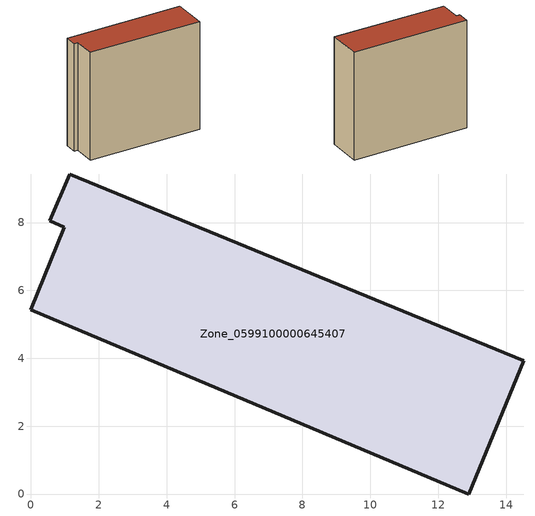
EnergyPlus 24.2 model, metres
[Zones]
Zone_0599100000645407
 floor ground (C_G): 14.52,3.92 12.91,0 0,5.42 0.98,7.86 0.56,8.05 1.14,9.43 z0
 wall outside (C_F): 12.91,0 14.52,3.92 1.14,9.43 0.56,8.05 0.98,7.86 0,5.42 12.91,0 z0:13.54
 roof outside (C_R): 0,5.42 12.91,0 14.52,3.92 1.14,9.43 0.56,8.05 0.98,7.86 z13.54
[BUILDING]
Pand.0599100000645407: North Axis=0; Terrain=City; Loads Convergence Tolerance Value=0.04; Temperature Convergence Tolerance Value=0.4; Solar Distribution=FullExterior; Maximum Number of Warmup Days=25; Minimum Number of Warmup Days=1
[Site:Location]
Rotterdam.The.Hague.AP_ZH_NLD Design_Conditions: Latitude=51.96; Longitude=4.45; Time Zone=1; Elevation=-4.5
[SITE:GROUNDTEMPERATURE:BUILDINGSURFACE]
18, 18, 18, 18, 18, 18, 18, 18, 18, 18, 18, 18
[MATERIAL] Thermal Absorptance=0.9; Solar Absorptance=0.7; Visible Absorptance=0.7
Name | Roughness | Thickness | Conductivity | Density | Specific Heat
G.TI.1946 | MediumSmooth | 0.15 | 1 | 540 | 1210
F.TI.1946 | Rough | 0.3 | 0.857143 | 1920 | 840
R.TI.1946 | MediumRough | 0.2 | 0.1 | 1500 | 1000
[CONSTRUCTION]
C_G: G.TI.1946
C_F: F.TI.1946
C_R: R.TI.1946
[ZONE]
Zone_0599100000645407: Type=1; Multiplier=1; Ceiling Height=Autocalculate; Volume=Autocalculate; Floor Area=autocalculate; Part of Total Floor Area=Yes
[ZONEINFILTRATION:DESIGNFLOWRATE]
Infil_Zone_0599100000645407: Zone or ZoneList or Space or SpaceList=Zone_0599100000645407; Schedule=AlwaysOn; Design Flow Rate Calculation Method=Flow/Area; Flow Rate per Floor Area=0.003; Constant Term Coefficient=1; Temperature Term Coefficient=0; Velocity Term Coefficient=0; Velocity Squared Term Coefficient=0
[HVACTEMPLATE:ZONE:IDEALLOADSAIRSYSTEM]
Zone_0599100000645407: Maximum Heating Supply Air Temperature=50; Minimum Cooling Supply Air Temperature=13; Maximum Heating Supply Air Humidity Ratio=0.0156; Minimum Cooling Supply Air Humidity Ratio=0.0077; Heating Limit=NoLimit; Cooling Limit=NoLimit; Dehumidification Control Type=ConstantSensibleHeatRatio; Cooling Sensible Heat Ratio=0.7; Dehumidification Setpoint=60; Humidification Control Type=None; Humidification Setpoint=30; Outdoor Air Method=None; Outdoor Air Flow Rate per Person=0.00944; Outdoor Air Flow Rate per Zone Floor Area=0; Outdoor Air Flow Rate per Zone=0; Demand Controlled Ventilation Type=None; Outdoor Air Economizer Type=NoEconomizer; Heat Recovery Type=None; Sensible Heat Recovery Effectiveness=0.7; Latent Heat Recovery Effectiveness=0.65
[ZONECONTROL:THERMOSTAT]
ThermostatControl_Zone_0599100000645407: Zone or ZoneList=Zone_0599100000645407; Control Type Schedule=DualSetpointControlType; Control 1=Thermostat_Zone_0599100000645407; Temperature Difference Between Cutout And Setpoint=0
[THERMOSTATSETPOINT:DUALSETPOINT]
Thermostat_Zone_0599100000645407: Heating Setpoint Temperature Schedule=HeatingSetpoint_Zone_0599100000645407; Cooling Setpoint Temperature Schedule=CoolingSetpoint_Zone_0599100000645407
[SCHEDULE:COMPACT]
HeatingSetpoint_Zone_0599100000645407: Through: 12/31, For: AllDays, Until: 24:00, 21
CoolingSetpoint_Zone_0599100000645407: Through: 12/31, For: AllDays, Until: 24:00, 24
DualSetpointControlType: Through: 12/31, For: AllDays, Until: 24:00, 4
AlwaysOn: Through: 12/31, For: AllDays, Until: 24:00, 1
